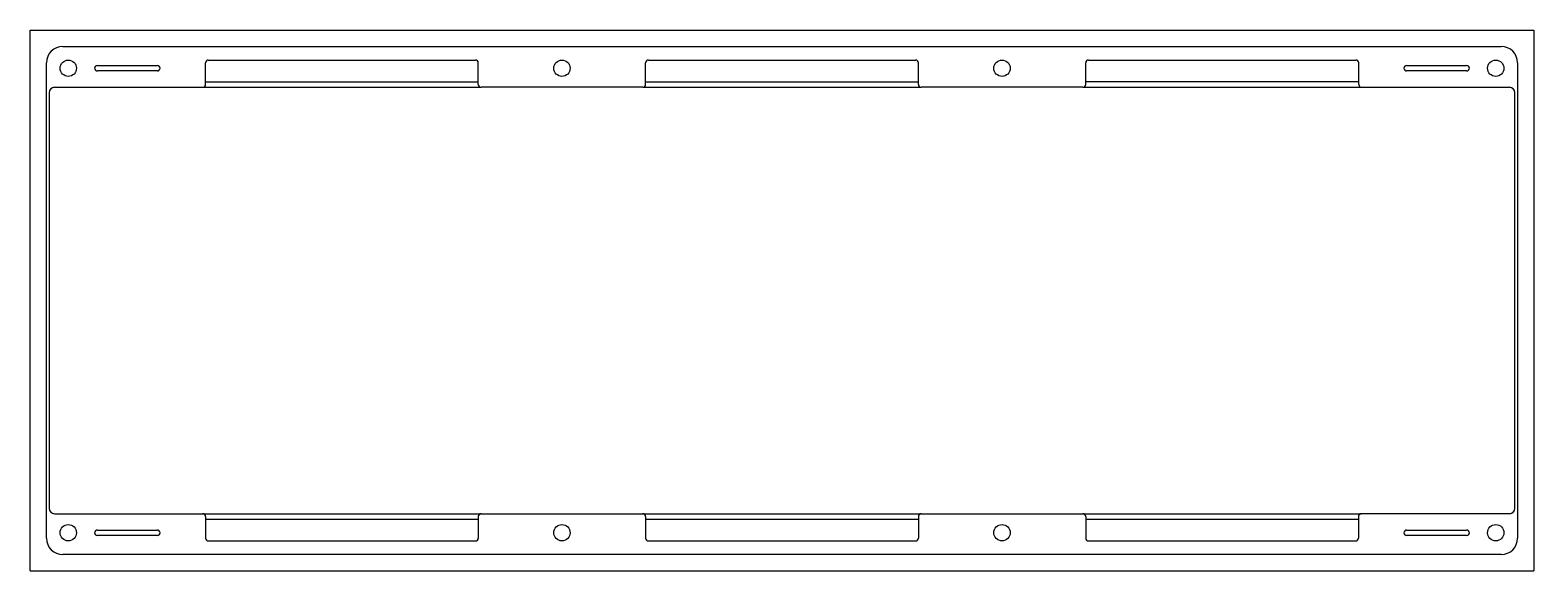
# Model space of a CAD drawing. Header units: millimetres. Extents: x 8 to 284, y 8 to 107.
import ezdxf

# ---------------------------------------------------------------- set-up
doc = ezdxf.new("R2010")
doc.units = ezdxf.units.MM

msp = doc.modelspace()

# ---------------------------------------------------------------- linework, layer by layer
for p, q in [((7.85, 106.99), (283.55, 106.99)), ((7.85, 7.79), (7.85, 106.99)), ((283.55, 106.99), (283.55, 7.79)), ((13.85, 103.99), (277.55, 103.99)), ((10.85, 13.79), (10.85, 100.99)), ((19.68, 99.99), (19.68, 99.99)), ((20.18, 100.49), (31.18, 100.49)), ((31.18, 99.49), (20.18, 99.49)), ((31.68, 99.99), (31.68, 99.99)), ((40.02, 97.49), (40.02, 100.99)), ((40.52, 101.49), (89.52, 101.49)), ((90.02, 97.49), (90.02, 100.99)), ((120.7, 97.49), (120.7, 100.99)), ((121.2, 101.49), (170.2, 101.49)), ((170.7, 97.49), (170.7, 100.99)), ((201.37, 97.49), (201.37, 100.99)), ((201.87, 101.49), (250.94, 101.49)), ((251.44, 97.49), (251.44, 100.99)), ((259.71, 99.99), (259.71, 99.99)), ((260.21, 100.49), (271.21, 100.49)), ((271.21, 99.49), (260.21, 99.49)), ((271.71, 99.99), (271.71, 99.99)), ((280.55, 100.99), (280.55, 13.79)), ((40.02, 97.49), (90.02, 97.49)), ((40.02, 96.99), (40.02, 97.49)), ((90.02, 96.99), (90.02, 97.49)), ((120.7, 97.49), (170.7, 97.49)), ((120.7, 96.99), (120.7, 97.49)), ((170.7, 96.99), (170.7, 97.49)), ((201.37, 96.99), (201.37, 97.49)), ((251.44, 97.49), (201.37, 97.49)), ((251.44, 96.98), (251.44, 97.49)), ((11.35, 95.49), (11.35, 19.29)), ((12.35, 96.49), (39.52, 96.49)), ((39.52, 96.49), (90.52, 96.49)), ((120.2, 96.49), (90.52, 96.49)), ((120.2, 96.49), (171.2, 96.49)), ((200.87, 96.49), (171.2, 96.49)), ((200.87, 96.49), (251.94, 96.49)), ((251.94, 96.49), (279.05, 96.49)), ((280.05, 19.29), (280.05, 95.49)), ((12.35, 18.29), (39.52, 18.29)), ((39.52, 18.29), (90.52, 18.29)), ((40.02, 17.79), (40.02, 17.29)), ((40.02, 17.29), (90.02, 17.29)), ((40.02, 17.29), (40.02, 13.79)), ((90.02, 17.79), (90.02, 17.29)), ((90.02, 17.29), (90.02, 13.79)), ((90.52, 18.29), (120.2, 18.29)), ((120.2, 18.29), (171.2, 18.29)), ((120.7, 17.79), (120.7, 17.29)), ((120.7, 17.29), (170.7, 17.29)), ((120.7, 17.29), (120.7, 13.79)), ((170.7, 17.79), (170.7, 17.29)), ((170.7, 17.29), (170.7, 13.79)), ((171.2, 18.29), (200.87, 18.29)), ((200.87, 18.29), (251.87, 18.29)), ((201.37, 17.79), (201.37, 17.29)), ((201.37, 17.29), (251.37, 17.29)), ((201.37, 17.29), (201.37, 13.79)), ((251.37, 17.79), (251.37, 17.29)), ((251.37, 17.29), (251.37, 13.79)), ((279.05, 18.29), (251.87, 18.29)), ((19.68, 14.79), (19.68, 14.79)), ((20.18, 15.29), (31.18, 15.29)), ((31.18, 14.29), (20.18, 14.29)), ((31.68, 14.79), (31.68, 14.79)), ((259.71, 14.79), (259.71, 14.79)), ((260.21, 15.29), (271.21, 15.29)), ((271.21, 14.29), (260.21, 14.29)), ((271.71, 14.79), (271.71, 14.79)), ((40.52, 13.29), (89.52, 13.29)), ((121.2, 13.29), (170.2, 13.29)), ((201.87, 13.29), (250.87, 13.29)), ((277.55, 10.79), (13.85, 10.79)), ((7.85, 7.79), (283.55, 7.79))]:
    msp.add_line(p, q)
for centre in [(14.85, 99.99), (105.36, 99.99), (186.03, 99.99), (276.55, 99.99), (14.85, 14.79), (105.36, 14.79), (186.03, 14.79), (276.55, 14.79)]:
    msp.add_circle(centre, 1.5)
for centre, radius, start, end in [((13.85, 100.99), 3, 90, 180), ((277.55, 100.99), 3, 360, 90), ((20.18, 99.99), 0.5, 90, 180), ((20.18, 99.99), 0.5, 180, 270), ((31.18, 99.99), 0.5, 0, 90), ((31.18, 99.99), 0.5, 270, 0), ((40.52, 100.99), 0.5, 90, 180), ((89.52, 100.99), 0.5, 0, 90), ((121.2, 100.99), 0.5, 90, 180), ((170.2, 100.99), 0.5, 0, 90), ((201.87, 100.99), 0.5, 90, 180), ((250.94, 100.99), 0.5, 0, 90), ((260.21, 99.99), 0.5, 90, 180), ((260.21, 99.99), 0.5, 180, 270), ((271.21, 99.99), 0.5, 0, 90), ((271.21, 99.99), 0.5, 270, 0), ((39.52, 96.99), 0.5, 270, 0), ((90.52, 96.99), 0.5, 180, 270), ((120.2, 96.99), 0.5, 270, 0), ((171.2, 96.99), 0.5, 180, 270), ((200.87, 96.99), 0.5, 270, 0), ((251.94, 96.99), 0.5, 180.8375, 270), ((12.35, 95.49), 1, 90, 180), ((279.05, 95.49), 1, 0, 90), ((12.35, 19.29), 1, 180, 270), ((39.52, 17.79), 0.5, 0, 90), ((90.52, 17.79), 0.5, 90, 180), ((120.2, 17.79), 0.5, 0, 90), ((171.2, 17.79), 0.5, 90, 180), ((200.87, 17.79), 0.5, 0, 90), ((251.87, 17.79), 0.5, 90, 180), ((279.05, 19.29), 1, 270, 0), ((13.85, 13.79), 3, 180, 270), ((20.18, 14.79), 0.5, 90, 180), ((20.18, 14.79), 0.5, 180, 270), ((31.18, 14.79), 0.5, 0, 90), ((31.18, 14.79), 0.5, 270, 0), ((40.52, 13.79), 0.5, 180, 270), ((89.52, 13.79), 0.5, 270, 0), ((121.2, 13.79), 0.5, 180, 270), ((170.2, 13.79), 0.5, 270, 0), ((201.87, 13.79), 0.5, 180, 270), ((250.87, 13.79), 0.5, 270, 0), ((260.21, 14.79), 0.5, 90, 180), ((260.21, 14.79), 0.5, 180, 270), ((271.21, 14.79), 0.5, 0, 90), ((271.21, 14.79), 0.5, 270, 0), ((277.55, 13.79), 3, 270, 360)]:
    msp.add_arc(centre, radius, start, end)

doc.saveas('drawing.dxf')
